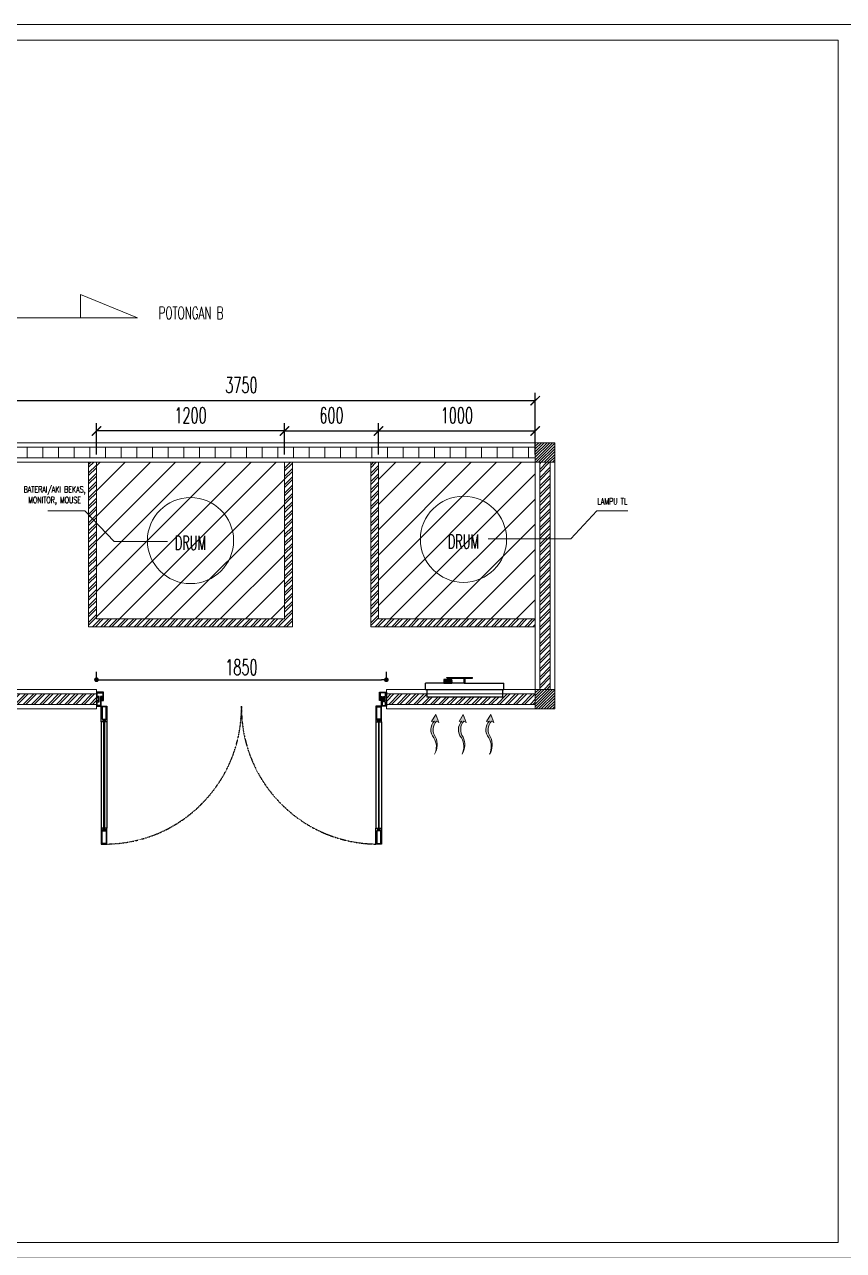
# Model space of a CAD drawing. Header units: millimetres. Extents: x -24432 to 28812, y 5 to 16204.
# Drawn here: x 5672 to 10899, y 7932 to 15758 of the extents above; entities that cross this region are included whole.
import ezdxf

# ---------------------------------------------------------------- set-up
doc = ezdxf.new("R2010")
doc.units = ezdxf.units.MM
doc.header["$MEASUREMENT"] = 0
doc.linetypes.add('HIDDEN', pattern=[0.375, 0.25, -0.125])
doc.layers.add('ALM', color=120, linetype='Continuous')
doc.layers.add('Edges', color=7, linetype='Continuous')
doc.layers.add('inst ME', color=7, linetype='Continuous', lineweight=13)
doc.styles.add('300', font='rs.shx', dxfattribs={"width": 0.6, "height": 100})
doc.dimstyles.new('300', dxfattribs={"dimtxt": 50, "dimasz": 30, "dimexe": 50, "dimexo": 50, "dimgap": 30, "dimtad": 2, "dimdec": 0, "dimzin": 0, "dimtxsty": '300', "dimblk": 'DOT', "dimcen": 0.2, "dimclrd": 1, "dimclre": 1, "dimclrt": 3, "dimadec": 0, "dimazin": 0, "dimtfac": 1, "dimtdec": 0, "dimtix": 1, "dimtmove": 0, "dimatfit": 3, "dimfxl": 1, "dimtolj": 1, "dimtzin": 0, "dimarcsym": 0})
pattern_1 = [(45, (22988.2, -61997.305), (-26.516504, 26.516504), []), (45, (23005.878, -61997.305), (-26.516504, 26.516504), [])]

# ---------------------------------------------------------------- blocks, each defined once
blk = doc.blocks.new('_ArchTick')
at = {"color": 0, "linetype": 'ByBlock', "const_width": 0.15}
blk.add_lwpolyline([(-0.5, -0.5), (0.5, 0.5)], dxfattribs=at)
blk = doc.blocks.new('*D25')
at = {"layer": 'Defpoints', "color": 0, "transparency": 16777216}
for p in [(5181.7, 13356.3), (5181.7, 12963.9), (8931.7, 12963.9)]:
    blk.add_point(p, dxfattribs=at)
at = {"layer": 'inst ME', "color": 1, "lineweight": -2, "transparency": 16777216}
for p, q in [((5181.7, 13013.9), (5181.7, 13406.3)), ((8931.7, 13013.9), (8931.7, 13406.3)), ((8931.7, 13356.3), (5181.7, 13356.3))]:
    blk.add_line(p, q, dxfattribs=at)
at = {"layer": 'inst ME', "color": 1, "lineweight": -2, "transparency": 16777216, "xscale": 60, "yscale": 60, "zscale": 60, "rotation": 180}
blk.add_blockref('_ArchTick', (5181.7, 13356.3), dxfattribs=at)
at = {"layer": 'inst ME', "color": 1, "lineweight": -2, "transparency": 16777216, "xscale": 60, "yscale": 60, "zscale": 60}
blk.add_blockref('_ArchTick', (8931.7, 13356.3), dxfattribs=at)
at = {"layer": 'inst ME', "color": 3, "transparency": 16777216, "insert": (7056.7, 13456.3), "char_height": 100, "attachment_point": 5, "style": '300'}
blk.add_mtext('\\A1;3750', dxfattribs=at)
blk = doc.blocks.new('industrial exhaust fan pl')
at = {"layer": 'Edges'}
for p, q in [((36.54, 59.13), (36.54, 63.13)), ((48.3, 63.13), (36.54, 63.13)), ((48.3, 64.5), (48.21, 64.5)), ((48.21, 64.5), (48.21, 64.27)), ((48.21, 64.27), (48.3, 64.27)), ((48.3, 65.34), (48.3, 64.5)), ((49.64, 65.34), (48.3, 65.34)), ((48.54, 64.5), (48.3, 64.5)), ((48.3, 64.27), (48.3, 63.13)), ((48.3, 64.27), (48.92, 64.27)), ((48.3, 63.13), (48.39, 63.13)), ((48.92, 64.27), (48.39, 63.83)), ((48.39, 63.83), (48.39, 63.13)), ((48.39, 63.13), (48.44, 63.13)), ((48.44, 63.83), (48.45, 63.84)), ((48.44, 63.83), (48.44, 63.13)), ((48.44, 63.13), (48.45, 63.13)), ((48.45, 63.84), (48.92, 64.24)), ((48.45, 63.84), (48.45, 63.13)), ((48.45, 63.13), (48.57, 63.13)), ((49.09, 65.27), (48.54, 64.5)), ((48.54, 64.5), (53.17, 64.5)), ((48.57, 63.83), (48.99, 64.18)), ((48.57, 63.83), (48.57, 63.13)), ((48.57, 63.13), (48.77, 63.13)), ((48.77, 63.83), (49.15, 64.12)), ((48.77, 63.83), (48.77, 63.13)), ((48.77, 63.13), (49.44, 63.13)), ((48.92, 64.27), (48.92, 64.27)), ((48.92, 64.27), (48.92, 64.24)), ((48.92, 64.24), (48.97, 64.27)), ((48.92, 64.27), (48.97, 64.27)), ((48.99, 64.27), (48.97, 64.27)), ((48.99, 64.27), (48.99, 64.18)), ((48.99, 64.18), (49.1, 64.27)), ((48.99, 64.27), (49.1, 64.27)), ((49.64, 65.27), (49.09, 65.27)), ((49.1, 64.27), (49.15, 64.27)), ((49.15, 64.27), (49.15, 64.12)), ((49.15, 64.12), (49.36, 64.27)), ((49.15, 64.27), (49.36, 64.27)), ((49.36, 64.27), (49.44, 64.27)), ((49.44, 64.27), (49.44, 63.13)), ((49.44, 64.27), (49.55, 64.27)), ((49.44, 63.13), (49.55, 63.13)), ((49.55, 63.83), (49.55, 64.27)), ((49.55, 64.27), (49.64, 64.27)), ((49.55, 63.83), (49.55, 63.13)), ((49.64, 63.83), (49.55, 63.83)), ((49.55, 63.13), (49.64, 63.13)), ((49.64, 65.34), (49.64, 65.27)), ((50.55, 65.34), (49.64, 65.34)), ((49.64, 65.27), (52.07, 65.27)), ((49.64, 63.83), (49.64, 64.27)), ((49.64, 64.27), (49.97, 64.27)), ((49.64, 63.83), (49.64, 63.13)), ((49.64, 63.13), (49.97, 63.13)), ((49.97, 63.83), (49.97, 64.27)), ((49.97, 64.27), (50.06, 64.27)), ((50.06, 63.83), (49.97, 63.83)), ((49.97, 63.83), (49.97, 63.13)), ((49.97, 63.13), (50.06, 63.13)), ((50.06, 63.83), (50.06, 64.27)), ((50.39, 64.27), (50.06, 64.27)), ((50.06, 63.83), (50.06, 63.13)), ((50.06, 63.13), (50.39, 63.13)), ((50.11, 66.59), (50.11, 66.72)), ((50.11, 66.72), (51.61, 66.72)), ((50.11, 66.59), (50.55, 66.59)), ((50.11, 66.2), (50.11, 66.33)), ((50.55, 66.33), (50.11, 66.33)), ((50.11, 66.2), (50.55, 66.2)), ((50.39, 63.83), (50.39, 64.27)), ((50.39, 64.27), (50.48, 64.27)), ((50.48, 63.83), (50.39, 63.83)), ((50.39, 63.83), (50.39, 63.13)), ((50.39, 63.13), (50.48, 63.13)), ((50.48, 63.83), (50.48, 64.27)), ((50.48, 64.27), (50.81, 64.27)), ((50.48, 63.83), (50.48, 63.13)), ((50.48, 63.13), (50.81, 63.13)), ((50.55, 66.33), (50.55, 66.59)), ((50.56, 66.59), (50.55, 66.59)), ((50.56, 66.33), (50.55, 66.33)), ((50.55, 65.34), (50.55, 66.2)), ((50.55, 66.2), (51.16, 66.2)), ((50.55, 65.34), (51.16, 65.34)), ((50.56, 66.59), (50.56, 66.33)), ((50.56, 66.59), (51.61, 66.59)), ((51.61, 66.33), (50.56, 66.33)), ((50.81, 63.83), (50.81, 64.27)), ((50.9, 64.27), (50.81, 64.27)), ((50.81, 63.83), (50.9, 63.83)), ((50.81, 63.83), (50.81, 63.13)), ((50.81, 63.13), (50.9, 63.13)), ((50.9, 64.27), (51.19, 64.27)), ((50.9, 63.83), (50.9, 64.27)), ((50.9, 63.83), (50.9, 63.13)), ((50.9, 63.13), (51.19, 63.13)), ((51.16, 65.34), (51.16, 66.2)), ((51.16, 66.2), (51.61, 66.2)), ((52.07, 65.34), (51.16, 65.34)), ((51.19, 63.83), (51.19, 64.27)), ((51.19, 64.27), (51.27, 64.27)), ((51.19, 63.83), (51.27, 63.83)), ((51.19, 63.83), (51.19, 63.13)), ((51.19, 63.13), (51.27, 63.13)), ((51.27, 63.83), (51.27, 64.27)), ((51.61, 64.27), (51.27, 64.27)), ((51.27, 63.83), (51.27, 63.13)), ((51.27, 63.13), (51.61, 63.13)), ((51.61, 66.59), (51.61, 66.72)), ((56.54, 66.59), (51.61, 66.59)), ((51.61, 66.2), (51.61, 66.33)), ((51.61, 66.33), (56.54, 66.33)), ((51.61, 63.83), (51.61, 64.27)), ((51.61, 64.27), (51.69, 64.27)), ((51.61, 63.83), (51.61, 63.13)), ((51.61, 63.83), (51.69, 63.83)), ((51.61, 63.13), (51.69, 63.13)), ((51.69, 63.83), (51.69, 64.27)), ((51.69, 64.27), (52.02, 64.27)), ((51.69, 63.83), (51.69, 63.13)), ((51.69, 63.13), (52.02, 63.13)), ((52.02, 63.83), (52.02, 64.27)), ((52.02, 64.27), (52.11, 64.27)), ((52.02, 63.83), (52.11, 63.83)), ((52.02, 63.83), (52.02, 63.13)), ((52.02, 63.13), (52.11, 63.13)), ((52.07, 65.34), (52.07, 65.27)), ((53.41, 65.34), (52.07, 65.34)), ((52.62, 65.27), (52.07, 65.27)), ((52.11, 63.83), (52.11, 64.27)), ((52.28, 64.27), (52.11, 64.27)), ((52.11, 63.83), (52.11, 63.13)), ((52.11, 63.13), (52.28, 63.13)), ((52.28, 64.27), (52.28, 63.13)), ((52.28, 64.27), (52.36, 64.27)), ((52.28, 63.13), (52.94, 63.13)), ((52.57, 64.11), (52.36, 64.27)), ((52.36, 64.27), (52.57, 64.27)), ((52.57, 64.27), (52.57, 64.11)), ((52.57, 64.27), (52.62, 64.27)), ((52.94, 63.83), (52.57, 64.11)), ((52.62, 65.27), (53.17, 64.5)), ((52.73, 64.19), (52.62, 64.27)), ((52.62, 64.27), (52.73, 64.27)), ((52.73, 64.27), (52.73, 64.19)), ((52.73, 64.27), (52.75, 64.27)), ((53.14, 63.83), (52.73, 64.19)), ((52.78, 64.25), (52.75, 64.27)), ((52.75, 64.27), (52.78, 64.27)), ((52.78, 64.27), (52.78, 64.25)), ((52.79, 64.27), (52.78, 64.27)), ((52.78, 64.27), (52.78, 64.27)), ((52.78, 64.27), (52.79, 64.27)), ((53.26, 63.83), (52.78, 64.25)), ((52.79, 64.27), (52.79, 64.27)), ((53.32, 63.83), (52.79, 64.27)), ((53.41, 64.27), (52.79, 64.27)), ((52.94, 63.83), (52.94, 63.13)), ((52.94, 63.13), (53.14, 63.13)), ((53.14, 63.83), (53.14, 63.13)), ((53.14, 63.13), (53.26, 63.13)), ((53.41, 64.5), (53.17, 64.5)), ((53.26, 63.83), (53.26, 63.13)), ((53.26, 63.13), (53.32, 63.13)), ((53.32, 63.83), (53.32, 63.13)), ((53.32, 63.13), (53.41, 63.13)), ((53.41, 64.5), (53.41, 65.34)), ((53.5, 64.5), (53.41, 64.5)), ((53.41, 64.27), (53.5, 64.27)), ((53.41, 63.13), (53.41, 64.27)), ((61.2, 63.13), (53.41, 63.13)), ((53.5, 64.5), (53.5, 64.27)), ((56.54, 66.59), (56.54, 66.72)), ((56.54, 66.72), (66.55, 66.72)), ((56.54, 66.59), (57.35, 66.59)), ((56.54, 66.2), (56.54, 66.33)), ((57.35, 66.33), (56.54, 66.33)), ((56.54, 66.2), (61.03, 66.2)), ((57.35, 66.33), (57.35, 66.59)), ((57.35, 66.59), (66.39, 66.59)), ((66.39, 66.33), (57.35, 66.33)), ((61.03, 66.2), (61.03, 66.07)), ((61.23, 66.2), (61.03, 66.2)), ((61.03, 66.07), (61.2, 66.07)), ((61.2, 63.13), (61.2, 66.07)), ((61.2, 66.07), (61.23, 66.07)), ((61.2, 63.13), (61.89, 63.13)), ((61.23, 66.2), (61.23, 66.07)), ((61.23, 66.2), (61.86, 66.2)), ((61.23, 66.07), (61.86, 66.07)), ((61.86, 66.2), (61.86, 66.07)), ((61.86, 66.2), (62.06, 66.2)), ((61.86, 66.07), (61.89, 66.07)), ((61.89, 63.13), (61.89, 66.07)), ((61.89, 66.07), (62.06, 66.07)), ((61.89, 63.13), (86.54, 63.13)), ((62.06, 66.2), (62.06, 66.07)), ((62.06, 66.2), (66.55, 66.2)), ((66.39, 66.59), (66.39, 66.33)), ((66.39, 66.59), (66.55, 66.59)), ((66.39, 66.33), (66.55, 66.33)), ((66.55, 66.59), (66.55, 66.72)), ((66.55, 66.2), (66.55, 66.33)), ((86.54, 59.13), (86.54, 63.13)), ((36.54, 59.13), (37.34, 59.13)), ((37.34, 59.13), (37.34, 54.25)), ((37.34, 59.13), (85.75, 59.13)), ((85.75, 59.13), (85.75, 54.25)), ((85.75, 59.13), (86.54, 59.13)), ((85.75, 54.25), (37.34, 54.25))]:
    blk.add_line(p, q, dxfattribs=at)
blk = doc.blocks.new('*D23')
at = {"layer": 'Defpoints', "color": 0, "transparency": 16777216}
for p in [(7931.3, 13163.7), (7331.7, 12963.9), (7931.3, 12963.9)]:
    blk.add_point(p, dxfattribs=at)
at = {"layer": 'inst ME', "color": 1, "lineweight": -2, "transparency": 16777216}
for p, q in [((7331.7, 13013.9), (7331.7, 13213.7)), ((7331.7, 13163.7), (7931.3, 13163.7)), ((7931.3, 13013.9), (7931.3, 13213.7))]:
    blk.add_line(p, q, dxfattribs=at)
at = {"layer": 'inst ME', "color": 1, "lineweight": -2, "transparency": 16777216, "xscale": 60, "yscale": 60, "zscale": 60, "rotation": 180}
blk.add_blockref('_ArchTick', (7331.7, 13163.7), dxfattribs=at)
at = {"layer": 'inst ME', "color": 1, "lineweight": -2, "transparency": 16777216, "xscale": 60, "yscale": 60, "zscale": 60}
blk.add_blockref('_ArchTick', (7931.3, 13163.7), dxfattribs=at)
at = {"layer": 'inst ME', "color": 3, "transparency": 16777216, "insert": (7631.5, 13263.7), "char_height": 100, "attachment_point": 5, "style": '300'}
blk.add_mtext('\\A1;600', dxfattribs=at)
blk = doc.blocks.new('*D28')
at = {"layer": 'Defpoints', "color": 0, "transparency": 16777216}
for p in [(8931.7, 13163.7), (7931.7, 12963.9), (8931.7, 12963.9)]:
    blk.add_point(p, dxfattribs=at)
at = {"layer": 'inst ME', "color": 1, "lineweight": -2, "transparency": 16777216}
for p, q in [((7931.7, 13013.9), (7931.7, 13213.7)), ((7931.7, 13163.7), (8931.7, 13163.7)), ((8931.7, 13013.9), (8931.7, 13213.7))]:
    blk.add_line(p, q, dxfattribs=at)
at = {"layer": 'inst ME', "color": 1, "lineweight": -2, "transparency": 16777216, "xscale": 60, "yscale": 60, "zscale": 60, "rotation": 180}
blk.add_blockref('_ArchTick', (7931.7, 13163.7), dxfattribs=at)
at = {"layer": 'inst ME', "color": 1, "lineweight": -2, "transparency": 16777216, "xscale": 60, "yscale": 60, "zscale": 60}
blk.add_blockref('_ArchTick', (8931.7, 13163.7), dxfattribs=at)
at = {"layer": 'inst ME', "color": 3, "transparency": 16777216, "insert": (8431.7, 13263.7), "char_height": 100, "attachment_point": 5, "style": '300'}
blk.add_mtext('\\A1;1000', dxfattribs=at)
blk = doc.blocks.new('*D29')
at = {"layer": 'Defpoints', "color": 0, "transparency": 16777216}
for p in [(6131.7, 13163.7), (6131.7, 12963.9), (7331.7, 12963.9)]:
    blk.add_point(p, dxfattribs=at)
at = {"layer": 'inst ME', "color": 1, "lineweight": -2, "transparency": 16777216}
for p, q in [((6131.7, 13013.9), (6131.7, 13213.7)), ((7331.7, 13163.7), (6131.7, 13163.7)), ((7331.7, 13013.9), (7331.7, 13213.7))]:
    blk.add_line(p, q, dxfattribs=at)
at = {"layer": 'inst ME', "color": 1, "lineweight": -2, "transparency": 16777216, "xscale": 60, "yscale": 60, "zscale": 60, "rotation": 180}
blk.add_blockref('_ArchTick', (6131.7, 13163.7), dxfattribs=at)
at = {"layer": 'inst ME', "color": 1, "lineweight": -2, "transparency": 16777216, "xscale": 60, "yscale": 60, "zscale": 60}
blk.add_blockref('_ArchTick', (7331.7, 13163.7), dxfattribs=at)
at = {"layer": 'inst ME', "color": 3, "transparency": 16777216, "insert": (6731.7, 13263.7), "char_height": 100, "attachment_point": 5, "style": '300'}
blk.add_mtext('\\A1;1200', dxfattribs=at)
blk = doc.blocks.new('_Dot')
at = {"color": 0, "lineweight": -2}
blk.add_line((-0.5, 0), (-1, 0), dxfattribs=at)
at = {"color": 0, "const_width": 0.5}
blk.add_lwpolyline([(-0.25, 0, 1), (0.25, 0, 1)], format="xyb", close=True, dxfattribs=at)
blk = doc.blocks.new('*D48')
at = {"color": 1, "lineweight": -2, "transparency": 16777216}
for p, q in [((6131.6, 11563.9), (6131.6, 11625.5)), ((7981.6, 11563.9), (7981.6, 11625.5)), ((6161.6, 11575.5), (7951.6, 11575.5))]:
    blk.add_line(p, q, dxfattribs=at)
at = {"layer": 'Defpoints', "color": 0, "transparency": 16777216}
for p in [(6131.6, 11513.9), (7981.6, 11575.5), (7981.6, 11513.9)]:
    blk.add_point(p, dxfattribs=at)
at = {"color": 1, "lineweight": -2, "transparency": 16777216, "xscale": 30, "yscale": 30, "zscale": 30, "rotation": 180}
blk.add_blockref('_Dot', (6131.6, 11575.5), dxfattribs=at)
at = {"color": 1, "lineweight": -2, "transparency": 16777216, "xscale": 30, "yscale": 30, "zscale": 30}
blk.add_blockref('_Dot', (7981.6, 11575.5), dxfattribs=at)
at = {"color": 3, "transparency": 16777216, "insert": (7056.6, 11655.5), "char_height": 100, "attachment_point": 5, "style": '300'}
blk.add_mtext('\\A1;1850', dxfattribs=at)

msp = doc.modelspace()

# ---------------------------------------------------------------- hatches: boundary and pattern name
at = {"layer": 'inst ME'}
h = msp.add_hatch(dxfattribs=at)
h.set_pattern_fill('ANSI31', color=129, scale=100, angle=360)
h.set_pattern_definition([(45, (79543.019, -19118.069), (-8.8388348, 8.8388348), [])])
h.paths.add_polyline_path([(9056.7, 13088.9), (8931.7, 13088.9), (8931.7, 12963.9), (9056.7, 12963.9)])
h = msp.add_hatch(dxfattribs=at)
h.set_pattern_fill('_USER', color=4, scale=100, angle=90, pattern_type=0)
h.set_pattern_definition([(90, (22988.2, -61997.31), (-100, 6e-15), [])])
h.paths.add_polyline_path([(8931.7, 13059.9), (5181.7, 13059.9), (5181.7, 12992.9), (8931.7, 12992.9)])
h = msp.add_hatch(dxfattribs=at)
h.set_pattern_fill('ANSI32', color=4, scale=100)
h.set_pattern_definition([(45, (22988.2, -61997.305), (-26.516504, 26.516504), []), (45, (23005.878, -61997.305), (-26.516504, 26.516504), [])])
h.paths.add_polyline_path([(7381.7, 12963.9), (7331.7, 12963.9), (7331.7, 11963.9), (6131.7, 11963.9), (6131.7, 12963.9), (6081.7, 12963.9), (6081.7, 11913.9), (7381.7, 11913.9)])
h.paths.add_polyline_path([(7931.7, 12963.9), (7881.7, 12963.9), (7881.7, 11913.9), (8931.7, 11913.9), (8931.7, 11963.9), (7931.7, 11963.9)])
h = msp.add_hatch(dxfattribs=at)
h.set_pattern_fill('ANSI31', color=129, scale=909.090909, angle=360)
h.set_pattern_definition([(45, (28272.51, -55395.3), (-80.35304, 80.35304), [])])
h.paths.add_polyline_path([(7331.7, 12963.9), (6131.7, 12963.9), (6131.7, 11963.9), (7331.7, 11963.9)])
h = msp.add_hatch(dxfattribs=at)
h.set_pattern_fill('ANSI31', color=129, scale=909.090909, angle=360)
h.set_pattern_definition([(45, (32567, -43506.66), (-80.35304, 80.35304), [])])
h.paths.add_polyline_path([(8931.7, 12963.9), (7931.7, 12963.9), (7931.7, 11963.9), (8931.7, 11963.9)])
h = msp.add_hatch(dxfattribs=at)
h.set_pattern_fill('ANSI32', color=129, scale=100, angle=360)
h.set_pattern_definition([(45, (79543.02, -19118.07), (-26.516504, 26.516504), []), (45, (79560.696, -19118.07), (-26.516504, 26.516504), [])])
h.paths.add_polyline_path([(9027.7, 12963.9), (8960.7, 12963.9), (8960.7, 11513.9), (9027.7, 11513.9)])
h = msp.add_hatch(dxfattribs=at)
h.set_pattern_fill('ANSI31', color=129, scale=100, angle=360)
h.set_pattern_definition([(45, (79543.019, -20693.069), (-8.8388348, 8.8388348), [])])
h.paths.add_polyline_path([(9056.7, 11513.9), (8931.7, 11513.9), (8931.7, 11388.9), (9056.7, 11388.9)])
h = msp.add_hatch(dxfattribs=at)
h.set_pattern_fill('ANSI32', color=129, scale=100, angle=360)
h.set_pattern_definition(pattern_1)
h.paths.add_polyline_path([(6131.6, 11484.9), (5181.7, 11484.9), (5181.7, 11417.9), (6131.6, 11417.9)])
h = msp.add_hatch(dxfattribs=at)
h.set_pattern_fill('ANSI32', color=129, scale=100, angle=360)
h.set_pattern_definition(pattern_1)
h.paths.add_polyline_path([(8931.7, 11484.9), (8723.8, 11484.9), (8723.8, 11465.1), (8239.5, 11465.1), (8239.5, 11484.9), (7981.6, 11484.9), (7981.6, 11417.9), (8931.7, 11417.9)])
h = msp.add_hatch(color=4, dxfattribs=at)
h.dxf.hatch_style = 1
h.paths.add_polyline_path([(8270.2, 11309.2), (8288.9, 11311.8, 0.398617), (8285.1, 11204.9, -0.256098), (8289.7, 11101.3, 0.254419), (8295.7, 11209, -0.347199), (8300.9, 11311.8), (8316.4, 11302.7), (8297.5, 11353.7)])
h = msp.add_hatch(color=4, dxfattribs=at)
h.dxf.hatch_style = 1
h.paths.add_polyline_path([(8445.7, 11309.2), (8464.4, 11311.8, 0.398617), (8460.6, 11204.9, -0.256098), (8465.2, 11101.3, 0.254419), (8471.3, 11209, -0.347199), (8476.4, 11311.8), (8491.9, 11302.7), (8473, 11353.7)])
h = msp.add_hatch(color=4, dxfattribs=at)
h.dxf.hatch_style = 1
h.paths.add_polyline_path([(8621.2, 11309.2), (8639.9, 11311.8, 0.398617), (8636.1, 11204.9, -0.256098), (8640.8, 11101.3, 0.254419), (8646.8, 11209, -0.347199), (8651.9, 11311.8), (8667.4, 11302.7), (8648.5, 11353.7)])

# ---------------------------------------------------------------- linework, layer by layer
at = {"layer": 'ALM'}
for p, q in [((6162.4, 11306.2), (6162.4, 10627.8)), ((6197.7, 11306.2), (6197.7, 10627.8)), ((7915.5, 11306.2), (7915.5, 10627.8)), ((7950.8, 11306.2), (7950.8, 10627.8))]:
    msp.add_line(p, q, dxfattribs=at)
for points in [[(6162.4, 11464.7), (6167.3, 11464.7), (6171.3, 11456.8), (6175.7, 11456.8), (6175.7, 11495.6), (6131.6, 11495.6), (6131.6, 11456.8), (6136, 11456.8), (6140, 11464.7), (6144.4, 11464.7), (6144.4, 11451.5), (6144.4, 11438.3), (6140, 11438.3), (6136, 11446.2), (6131.6, 11446.2), (6131.6, 11407.5), (6162.4, 11407.5)], [(6158, 11411.9), (6136, 11411.9), (6136, 11433.9), (6148.8, 11433.9), (6148.8, 11451.5), (6148.8, 11469.1), (6136, 11469.1), (6136, 11491.2), (6171.3, 11491.2), (6171.3, 11469.1), (6158, 11469.1)], [(6175.7, 11455.9), (6170.7, 11455.9), (6166.7, 11463.8), (6163.3, 11463.8), (6163.3, 11451.5), (6171.3, 11451.5), (6171.3, 11447.1), (6163.3, 11447.1), (6163.3, 11442.7), (6175.7, 11442.7)], [(7950.8, 11464.7), (7945.9, 11464.7), (7942, 11456.8), (7937.6, 11456.8), (7937.6, 11495.6), (7981.6, 11495.6), (7981.6, 11456.8), (7977.2, 11456.8), (7973.2, 11464.7), (7968.8, 11464.7), (7968.8, 11451.5), (7968.8, 11438.3), (7973.2, 11438.3), (7977.2, 11446.2), (7981.6, 11446.2), (7981.6, 11407.5), (7950.8, 11407.5)], [(7937.6, 11455.9), (7942.5, 11455.9), (7946.5, 11463.8), (7949.9, 11463.8), (7949.9, 11451.5), (7942, 11451.5), (7942, 11447.1), (7949.9, 11447.1), (7949.9, 11442.7), (7937.6, 11442.7)], [(7955.2, 11411.9), (7977.2, 11411.9), (7977.2, 11433.9), (7964.4, 11433.9), (7964.4, 11451.5), (7964.4, 11469.1), (7977.2, 11469.1), (7977.2, 11491.2), (7942, 11491.2), (7942, 11469.1), (7955.2, 11469.1)], [(6185.4, 11306.2), (6185.4, 11310.6), (6188.9, 11314.5), (6188.9, 11318.9), (6171.3, 11318.9), (6171.3, 11314.5), (6174.8, 11310.6), (6174.8, 11306.2), (6162.4, 11306.2), (6162.4, 11407.5), (6166.9, 11407.5), (6166.9, 11407.5), (6193.3, 11407.5), (6193.3, 11407.5), (6197.7, 11407.5), (6197.7, 11306.2)], [(6193.3, 11323.3), (6193.3, 11403.1), (6166.9, 11403.1), (6166.9, 11323.3)], [(7927.9, 11306.2), (7927.9, 11310.6), (7924.4, 11314.5), (7924.4, 11318.9), (7942, 11318.9), (7942, 11314.5), (7938.4, 11310.6), (7938.4, 11306.2), (7950.8, 11306.2), (7950.8, 11407.5), (7946.4, 11407.5), (7946.4, 11407.5), (7919.9, 11407.5), (7919.9, 11407.5), (7915.5, 11407.5), (7915.5, 11306.2)], [(7919.9, 11323.3), (7919.9, 11403.1), (7946.4, 11403.1), (7946.4, 11323.3)], [(6185.4, 10627.8), (6185.4, 10623.4), (6188.9, 10619.5), (6188.9, 10615), (6171.3, 10615), (6171.3, 10619.5), (6174.8, 10623.4), (6174.8, 10627.8), (6162.4, 10627.8), (6162.4, 10526.5), (6166.9, 10526.5), (6166.9, 10526.5), (6193.3, 10526.5), (6193.3, 10526.5), (6197.7, 10526.5), (6197.7, 10627.8)], [(6193.3, 10610.6), (6193.3, 10530.9), (6166.9, 10530.9), (6166.9, 10610.6)], [(7927.9, 10627.8), (7927.9, 10623.4), (7924.4, 10619.5), (7924.4, 10615), (7942, 10615), (7942, 10619.5), (7938.4, 10623.4), (7938.4, 10627.8), (7950.8, 10627.8), (7950.8, 10526.5), (7946.4, 10526.5), (7946.4, 10526.5), (7919.9, 10526.5), (7919.9, 10526.5), (7915.5, 10526.5), (7915.5, 10627.8)], [(7919.9, 10610.6), (7919.9, 10530.9), (7946.4, 10530.9), (7946.4, 10610.6)]]:
    msp.add_lwpolyline(points, close=True, dxfattribs=at)
at = {"layer": 'ALM', "color": 251}
for points in [[(6181.8, 11306.2), (6181.8, 11315.4), (6178.3, 11315.4), (6178.3, 11306.2), (6174.8, 11306.2), (6174.8, 11318.9), (6185.4, 11318.9), (6185.4, 11306.2)], [(6178.3, 10618.6), (6178.3, 11315.4), (6181.8, 11315.4), (6181.8, 10618.6)], [(7931.4, 11306.2), (7931.4, 11315.4), (7934.9, 11315.4), (7934.9, 11306.2), (7938.4, 11306.2), (7938.4, 11318.9), (7927.9, 11318.9), (7927.9, 11306.2)], [(7934.9, 10618.6), (7934.9, 11315.4), (7931.4, 11315.4), (7931.4, 10618.6)], [(6181.8, 10627.8), (6181.8, 10618.6), (6178.3, 10618.6), (6178.3, 10627.8), (6174.8, 10627.8), (6174.8, 10615), (6185.4, 10615), (6185.4, 10627.8)], [(7931.4, 10627.8), (7931.4, 10618.6), (7934.9, 10618.6), (7934.9, 10627.8), (7938.4, 10627.8), (7938.4, 10615), (7927.9, 10615), (7927.9, 10627.8)]]:
    msp.add_lwpolyline(points, close=True, dxfattribs=at)
at = {"layer": 'ALM', "color": 251, "linetype": 'HIDDEN', "ltscale": 0.35}
for centre, start, end in [((6186.2, 11396.9), 270.75602, 0.69443), ((7927.2, 11396.9), 179.30557, 269.24398)]:
    msp.add_arc(centre, 870.5, start, end, dxfattribs=at)
at = {"layer": 'inst ME'}
for p, q in [((6131.6, 11513.9), (6131.6, 11388.9)), ((7981.6, 11513.9), (7981.6, 11388.9))]:
    msp.add_line(p, q, dxfattribs=at)
for points in [[(11.4, 15758.5), (10965.9, 15758.5), (10965.9, 7881.8), (11.4, 7881.8)], [(111.4, 15658.5), (10865.9, 15658.5), (10865.9, 7981.8), (111.4, 7981.8)], [(8931.7, 12963.9), (9056.7, 12963.9), (9056.7, 13088.9), (8931.7, 13088.9)], [(8931.7, 11513.9), (9056.7, 11513.9), (9056.7, 11388.9), (8931.7, 11388.9)]]:
    msp.add_lwpolyline(points, close=True, dxfattribs=at)
for points in [[(5119.2, 11388.9), (5119.2, 13886), (6393.5, 13886), (6030.5, 14035.9), (6030.5, 13886)], [(6131.6, 11388.9), (5056.7, 11388.9), (5056.7, 13088.9), (9056.7, 13088.9), (9056.7, 11388.9), (7981.6, 11388.9)], [(5181.7, 13059.9), (8931.7, 13059.9)], [(5181.7, 12992.9), (8931.7, 12992.9)], [(6131.6, 11513.9), (5181.7, 11513.9), (5181.7, 12963.9), (8931.7, 12963.9), (8931.7, 11513.9), (7981.6, 11513.9)], [(7381.7, 12963.9), (7381.7, 11913.9), (6081.7, 11913.9), (6081.7, 12963.9)], [(6131.7, 12963.9), (7331.7, 12963.9), (7331.7, 11963.9), (6131.7, 11963.9), (6131.7, 12963.9)], [(7331.7, 12963.9), (7331.7, 11963.9), (6131.7, 11963.9), (6131.7, 12963.9)], [(6681.3, 12963.9), (6781.3, 12963.9)], [(7881.3, 12963.9), (7981.3, 12963.9)], [(7881.7, 12963.9), (7881.7, 11913.9), (8931.7, 11913.9)], [(7931.7, 12963.9), (8931.7, 12963.9), (8931.7, 11963.9), (7931.7, 11963.9), (7931.7, 12963.9)], [(7931.7, 12963.9), (7931.7, 11963.9), (8931.7, 11963.9)], [(8960.7, 12963.9), (8960.7, 11513.9)], [(9027.7, 12963.9), (9027.7, 11513.9)], [(6584.3, 12457.2), (6244.6, 12457.2), (6058.2, 12652.9), (5820.9, 12652.9)], [(8631.4, 12474.6), (9158.6, 12474.6), (9324.6, 12654), (9523.3, 12654)], [(6131.6, 11484.9), (5181.7, 11484.9)], [(8931.7, 11484.9), (7981.6, 11484.9)], [(6131.6, 11417.9), (5181.7, 11417.9)], [(8931.7, 11417.9), (7981.6, 11417.9)], [(8288.9, 11311.8), (8270.2, 11309.2), (8297.5, 11353.7), (8316.4, 11302.7), (8300.9, 11311.8)], [(8464.4, 11311.8), (8445.7, 11309.2), (8473, 11353.7), (8491.9, 11302.7), (8476.4, 11311.8)], [(8639.9, 11311.8), (8621.2, 11309.2), (8648.5, 11353.7), (8667.4, 11302.7), (8651.9, 11311.8)]]:
    msp.add_lwpolyline(points, dxfattribs=at)
at = {"layer": 'inst ME', "color": 5}
for centre in [(6731.7, 12463.9), (8473.9, 12472.3)]:
    msp.add_circle(centre, 275, dxfattribs=at)
at = {"layer": 'inst ME'}
for centre, radius, start, end in [((8343.4, 11256.3), 77.8, 134.50442, 221.4367), ((8363.4, 11257.1), 83.1, 138.83856, 215.42645), ((8518.9, 11256.3), 77.8, 134.50442, 221.4367), ((8539, 11257.1), 83.1, 138.83856, 215.42645), ((8694.4, 11256.3), 77.8, 134.50442, 221.4367), ((8714.5, 11257.1), 83.1, 138.83856, 215.42645), ((8192.9, 11148.8), 107.9, 333.83563, 31.29412), ((8193.7, 11160.6), 112.9, 328.25534, 25.35257), ((8368.4, 11148.8), 107.9, 333.83563, 31.29412), ((8369.3, 11160.6), 112.9, 328.25534, 25.35257), ((8543.9, 11148.8), 107.9, 333.83563, 31.29412), ((8544.8, 11160.6), 112.9, 328.25534, 25.35257)]:
    msp.add_arc(centre, radius, start, end, dxfattribs=at)

# ---------------------------------------------------------------- block references
at = {"xscale": 10.00190398914607, "yscale": 10.00190398914607, "zscale": 10.00190398914607}
msp.add_blockref('industrial exhaust fan pl', (7866.1, 10922.5), dxfattribs=at)

# ---------------------------------------------------------------- texts
at = {"layer": 'inst ME', "color": 3, "attachment_point": 5, "style": '300'}
for s, insert, char_height in [('\\A1;POTONGAN B', (6735, 13917.1), 80), ('\\A1;BATERAI/AKI BEKAS,\\PMONITOR, MOUSE', (5864.5, 12750.7), 40), ('\\A1;LAMPU TL', (9424.3, 12714.5), 40), ('\\A1;DRUM', (6731.2, 12449.8), 88), ('\\A1;DRUM', (8473.4, 12458.2), 88)]:
    msp.add_mtext(s, dxfattribs=dict(at, insert=insert, char_height=char_height))

# ---------------------------------------------------------------- dimensions: what is measured, and where the dimension line sits
dim = msp.add_linear_dim(base=(7981.6, 11575.5), p1=(6131.6, 11513.9), p2=(7981.6, 11513.9), dimstyle='300')
dim.commit()
dim.dimension.update_dxf_attribs({"geometry": '*D48', "text_midpoint": (7056.6, 11655.5)})
at = {"layer": 'inst ME'}
for base, p1, p2, picture, middle in [((5181.7, 13356.3), (8931.7, 12963.9), (5181.7, 12963.9), '*D25', (7056.7, 13456.3)), ((6131.7, 13163.7), (7331.7, 12963.9), (6131.7, 12963.9), '*D29', (6731.7, 13263.7)), ((7931.3, 13163.7), (7331.7, 12963.9), (7931.3, 12963.9), '*D23', (7631.5, 13263.7)), ((8931.7, 13163.7), (7931.7, 12963.9), (8931.7, 12963.9), '*D28', (8431.7, 13263.7))]:
    dim = msp.add_linear_dim(base=base, p1=p1, p2=p2, dimstyle='300', override={"dimtxt": 100, "dimasz": 60, "dimgap": 50, "dimblk": 'ArchTick', "dimazin": 2, "dimfxl": 1.5, "dimarcsym": 1}, dxfattribs=at)
    dim.commit()
    dim.dimension.update_dxf_attribs({"geometry": picture, "text_midpoint": middle})

doc.saveas('drawing.dxf')
